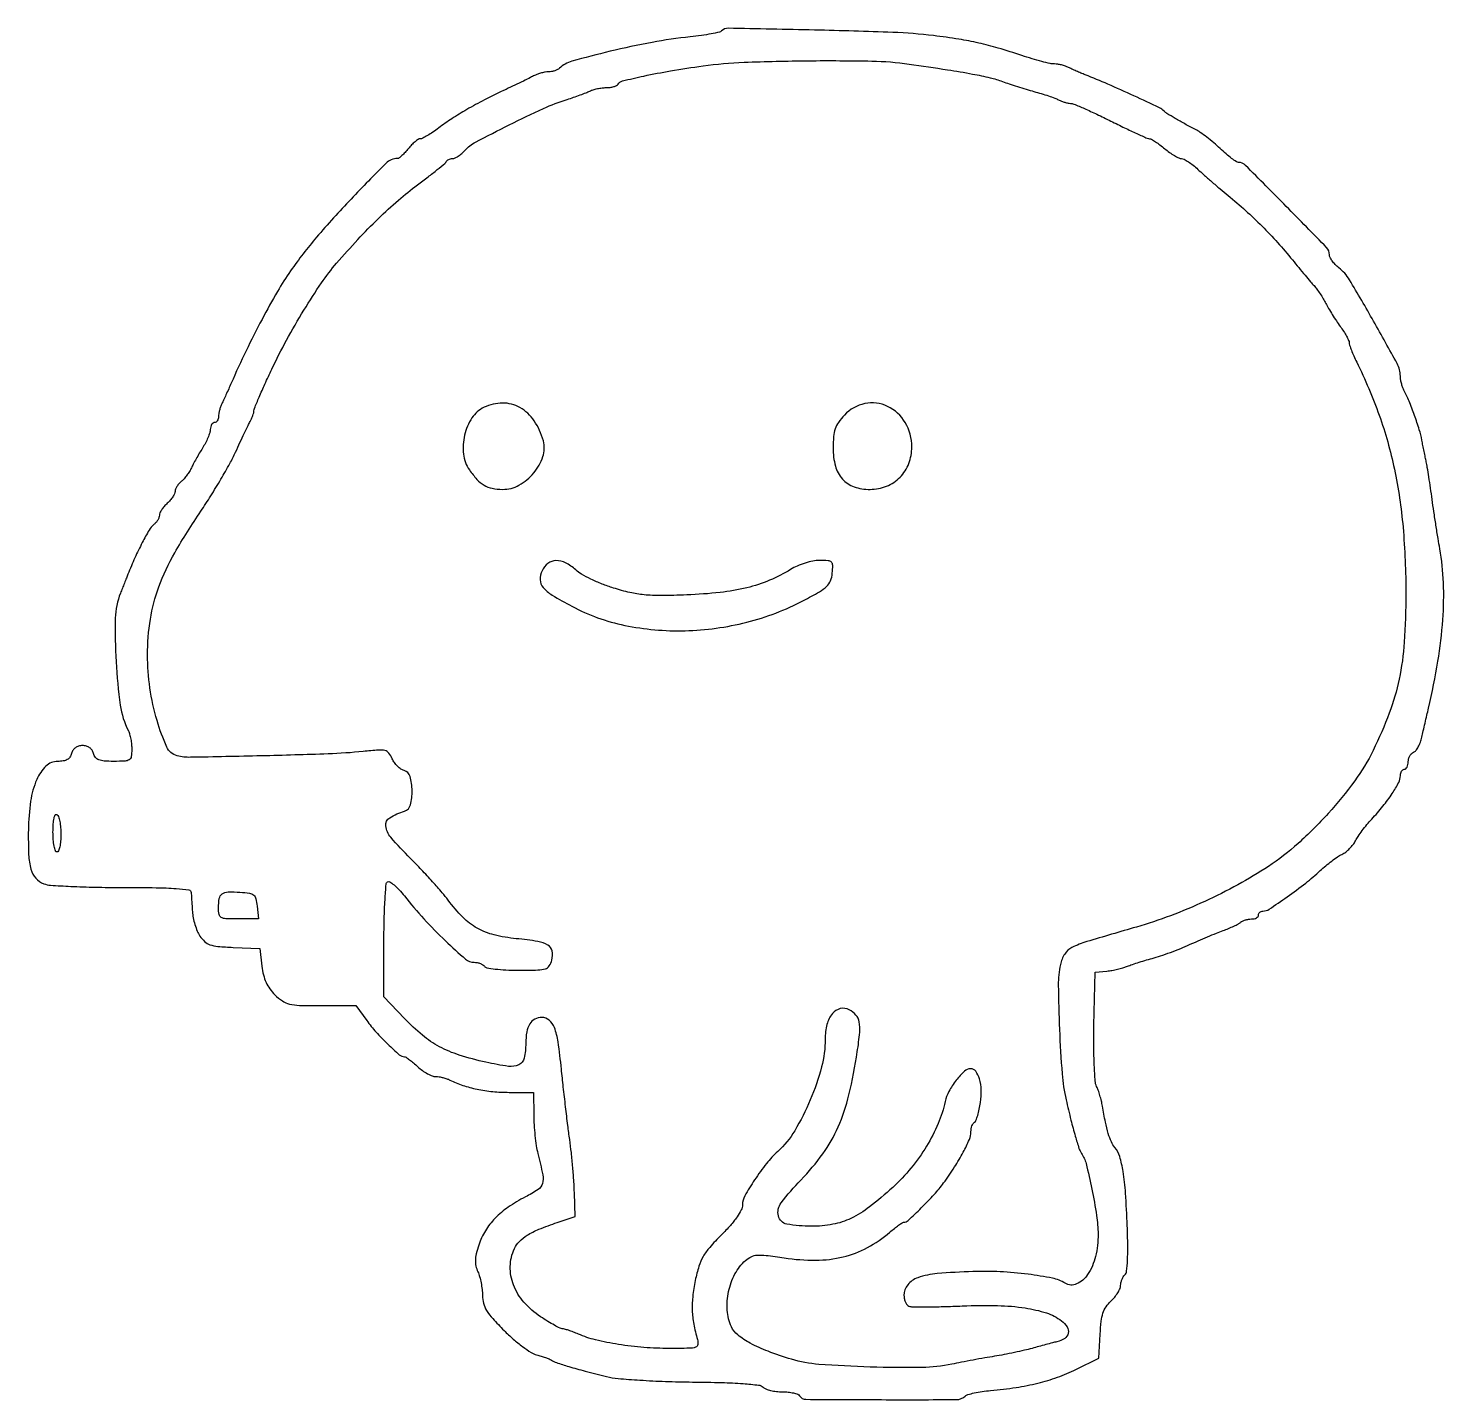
# Model space of a CAD drawing. Extents: x 38 to 397, y 44 to 392.
import ezdxf

# ---------------------------------------------------------------- set-up
doc = ezdxf.new("R2010")
doc.units = 0

msp = doc.modelspace()

# ---------------------------------------------------------------- linework, layer by layer
for points in [[(213.705304, 391.371971, -0.143774), (213.141506, 391.064108, -0.007377), (211.081692, 390.647714, -0.011248), (208.583479, 390.238875, -0.007883), (205.753751, 389.88631, 0.018478), (196.053294, 388.468404, 0.013497), (185.399803, 386.207881, 0.009084), (175.718458, 383.692008, 0.12191), (172.55, 381.898702, -0.074253), (172.056086, 381.55392, -0.036712), (171.346327, 381.263994, -0.035412), (170.5505, 381.066189, -0.043232), (169.786431, 381, 0.039953), (168.966203, 380.934354, 0.02301), (167.995522, 380.731779, 0.022881), (167.033364, 380.436775, 0.035227), (166.236431, 380.086906, -0.006496), (165.238921, 379.578802, -0.001212), (163.394452, 378.674813, -0.001298), (161.233012, 377.628895, -0.001185), (159, 376.561997, 0.007257), (153.52931, 373.866116, 0.012176), (149.024854, 371.424448, 0.014227), (145.222873, 369.095912, 0.018779), (141.905609, 366.75, -0.013402), (140.449994, 365.696958, -0.016997), (139.048931, 364.807813, -0.015107), (137.844797, 364.14798, -0.118316), (137.228189, 364, 0.14186), (136.685326, 363.842815, 0.030764), (135.885641, 363.265625, 0.02975), (135.010997, 362.457029, 0.024659), (134.17866, 361.5, -0.017154), (133.37089, 360.542579, -0.022862), (132.570016, 359.734375, -0.02108), (131.863691, 359.136925, -0.166496), (131.463893, 359, 0.198135), (128.524792, 357.78773, 0.006818), (119.655992, 348.728057, 0.013652), (110.901442, 339.020288, 0.024237), (104.31543, 330.5, 0.021132), (100.983474, 325.270959, 0.009643), (97.058582, 318.184219, 0.00915), (93.007512, 310.173433, 0.009082), (89.24182, 302, -0.0019), (88.591167, 300.532658, -0.001711), (87.906424, 299.018048, -0.001713), (87.283167, 297.664218, -0.005421), (86.852862, 296.763569, 0.028965), (86.526224, 295.988047, 0.021025), (86.250528, 295.092603, 0.021353), (86.060424, 294.21759, 0.042835), (86, 293.513569, -0.064244), (85.925341, 292.934903, -0.081991), (85.70625, 292.444611, -0.098698), (85.381359, 292.116595, -0.149454), (85, 292, 0.167089), (84.612696, 291.866854, 0.089864), (84.27228, 291.485937, 0.072381), (84.029036, 290.919406, 0.054881), (83.926912, 290.25, -0.067193), (83.771465, 289.375535, -0.021442), (83.313624, 288.132812, -0.020965), (82.679003, 286.777019, -0.021934), (81.941759, 285.5, 0.007898), (81.142957, 284.201898, 0.006349), (80.323854, 282.781678, 0.006423), (79.600326, 281.449683, 0.016275), (79.119023, 280.458903, -0.033663), (78.653789, 279.580261, -0.021624), (78.004634, 278.626294, -0.021728), (77.284743, 277.743666, -0.037625), (76.604176, 277.086458, 0.040567), (75.99037, 276.48671, 0.038782), (75.471227, 275.787065, 0.041332), (75.112883, 275.095758, 0.099226), (75, 274.532543, -0.111796), (74.865827, 273.939965, -0.034438), (74.4125, 273.137424, -0.032529), (73.765408, 272.282795, -0.030542), (73, 271.5, 0.030542), (72.234592, 270.717205, 0.032529), (71.5875, 269.862576, 0.034438), (71.134173, 269.060035, 0.111796), (71, 268.467457, -0.092294), (70.896706, 267.91263, -0.042674), (70.574072, 267.25053, -0.04033), (70.104823, 266.592316, -0.044558), (69.550033, 266.041524, 0.08725), (68.404797, 264.692875, 0.012704), (66.659111, 261.531678, 0.014146), (64.789061, 257.668783, 0.012088), (63.034454, 253.5, -0.000814), (62.654365, 252.536764, -0.00036), (62.149419, 251.265866, -0.000357), (61.61249, 249.920098, -0.000481), (61.124512, 248.702947, 0.089745), (59.814584, 242.346958, 0.020344), (59.99643, 231.291163, 0.020732), (61.088559, 220.249352, 0.082122), (63.122756, 213.763569, -0.050294), (63.460026, 212.886984, -0.021045), (63.742309, 211.651978, -0.020567), (63.935655, 210.294674, -0.025097), (64, 209.013569, -0.036198), (63.868355, 207.197566, -0.21457), (63.368922, 206.414008, -0.134334), (62.299364, 206.067225, -0.011617), (59.40638, 206, -0.016645), (56.973369, 206.081016, -0.076662), (55.601056, 206.387311, -0.134863), (54.786345, 206.994824, -0.101895), (54.289749, 208, 0.081932), (53.91687, 208.836602, 0.091765), (53.306163, 209.471735, 0.087793), (52.484601, 209.865407, 0.068033), (51.5, 210, 0.068033), (50.515399, 209.865407, 0.087793), (49.693837, 209.471735, 0.091765), (49.08313, 208.836602, 0.081932), (48.710251, 208, -0.085968), (48.292248, 207.082016, -0.113899), (47.619589, 206.461414, -0.090817), (46.619217, 206.110683, -0.039038), (45.203746, 206, 0.195292), (42.211615, 204.784981, 0.098769), (39.867597, 201.3766, 0.065755), (38.329691, 195.909539, 0.031617), (37.748908, 188.636366, 0.013672), (37.817806, 182.299123, 0.059912), (38.405543, 178.607773, 0.110123), (39.628514, 176.352755, 0.123415), (41.650669, 174.942716, 0.074458), (43.361019, 174.569791, 0.004684), (48.523339, 174.276923, 0.006818), (54.706108, 174.068693, 0.005007), (61.5651, 174, -0.003242), (70.211327, 173.943929, -0.014575), (75.264171, 173.730991, -0.016323), (78.477112, 173.395932, -0.357616), (79.075679, 172.75, 0.000188), (79.118456, 172.047828, 0.000038), (79.194791, 170.80408, 0.00004), (79.283764, 169.358145, 0.000038), (79.374894, 167.880909, 0.035169), (79.583958, 166.306263, 0.024361), (80.030319, 164.565565, 0.024653), (80.626534, 162.927272, 0.045461), (81.292226, 161.676758, 0.062591), (82.491605, 160.267341, 0.103408), (83.831451, 159.47394, 0.060678), (85.851882, 159.048914, 0.010595), (89.743011, 158.795849), (96.5, 158.5), (97.027376, 154, 0.032575), (97.430432, 151.807322, 0.044958), (98.091484, 149.91919, 0.047462), (99.045231, 148.259138, 0.043112), (100.322831, 146.75, 0.046195), (102.218287, 145.186259, 0.091776), (103.994375, 144.404939, 0.051132), (106.543523, 144.073703, 0.00676), (111.994563, 144), (120.898217, 144), (123.626402, 140.25, 0.025797), (126.016434, 137.297712, 0.017962), (128.996044, 134.212837, 0.01207), (131.906862, 131.540582, 0.171673), (133.198478, 131.026901, -0.138712), (133.603534, 130.89529, -0.01247), (134.484182, 130.273527, -0.015464), (135.51036, 129.459491, -0.011466), (136.594501, 128.5, 0.030987), (137.764519, 127.54325, 0.030628), (139.048233, 126.734375, 0.032146), (140.257091, 126.170054, 0.093391), (141.159592, 126, -0.037515), (142.000657, 125.936805, -0.022197), (142.988623, 125.742309, -0.022134), (143.96292, 125.458949, -0.035142), (144.763569, 125.122756, 0.036563), (147.993476, 123.777287, 0.029288), (151.632827, 122.797242, 0.02751), (155.602043, 122.199447, 0.023624), (159.820998, 122), (166, 122), (166.023857, 116.25, 0.01454), (166.10676, 113.755869, 0.010859), (166.33768, 111.014063, 0.010999), (166.668506, 108.438293, 0.024461), (167.05869, 106.5, -0.01078), (168.310841, 101.05417, -0.121235), (168.229708, 98.85348, -0.178224), (167.111262, 97.322357, -0.029544), (163.903788, 95.451246, 0.032785), (159.547034, 92.871732, 0.050241), (156.195491, 90.045816, 0.056084), (153.741927, 86.870249, 0.057212), (152.074831, 83.24942, 0.019716), (151.436999, 81.012431, 0.050984), (151.209003, 79.351923, 0.064456), (151.343982, 77.922688, 0.051202), (151.839749, 76.452367, -0.038944), (152.285027, 75.231299, -0.020031), (152.659176, 73.646003, -0.019783), (152.915477, 71.97452, -0.028155), (153, 70.474686, 0.0662), (153.267914, 68.460035, 0.072041), (154.05199, 66.647351, 0.046404), (155.611419, 64.573825, 0.011959), (158.503588, 61.539891, 0.017202), (160.812143, 59.384943, 0.018818), (163.197255, 57.460271, 0.018607), (165.348434, 55.975506, 0.083301), (166.753588, 55.380264, -0.013603), (167.87838, 55.079018, -0.013536), (168.986991, 54.716603, -0.013497), (169.937482, 54.34792, -0.050423), (170.5, 54.042239, 0.069531), (171.792536, 53.402347, 0.007986), (174.895673, 52.425809, 0.00818), (179.063512, 51.260877, 0.003817), (184.5, 49.881077, 0.037574), (187.42252, 49.392004, 0.006682), (192.953698, 48.963405, 0.007174), (199.47927, 48.639331, 0.006326), (206.291091, 48.485213, -0.004451), (213.776069, 48.343948, -0.011496), (219.171915, 48.069799, -0.009534), (223.110505, 47.703155, -0.169986), (224.241091, 47.158909, 0.107313), (224.936037, 46.71191, 0.031393), (226.158484, 46.34043, 0.029967), (227.623859, 46.085366, 0.028112), (229.140983, 46, -0.024793), (230.618577, 45.926688, -0.0316), (231.9646, 45.70625, -0.032932), (233.027979, 45.387363, -0.166523), (233.5, 45, 0.257996), (235.113111, 44.092939, 0.001292), (254.324536, 44.003087, 0.001569), (273.353526, 44.022996, 0.192531), (275.55, 44.912013, -0.122517), (276.217263, 45.295109, -0.015585), (277.836563, 45.702026, -0.017502), (279.824402, 46.063807, -0.013741), (282, 46.32072, 0.015039), (288.457283, 47.100254, 0.023047), (293.984344, 48.199379, 0.02551), (298.93849, 49.696095, 0.02645), (303.653337, 51.674458), (309.5, 54.5), (309.794272, 60.617278, -0.015571), (310.053522, 63.883488, -0.051341), (310.509516, 65.992461, -0.071089), (311.288377, 67.574544, -0.054353), (312.544272, 69.041592, 0.031819), (313.484056, 70.044349, 0.032807), (314.27863, 71.148481, 0.034729), (314.833497, 72.191856, 0.105219), (315, 72.974314, -0.055456), (315.077915, 73.674648, -0.038738), (315.312213, 74.434668, -0.039128), (315.655713, 75.137338, -0.063208), (316.062854, 75.662854, 0.171606), (316.516857, 76.613619, 0.013965), (316.734379, 79.408601, 0.01527), (316.806698, 83.174101, 0.006889), (316.682651, 88.112854, 0.007124), (316.241195, 96.412844, 0.022722), (315.616543, 101.925895, 0.033709), (314.753479, 105.685516, 0.100526), (313.508765, 108, -0.071488), (312.637803, 109.417169, -0.029502), (311.865082, 111.538321, -0.021809), (311.127958, 114.464734, -0.008887), (310.37126, 118.5, 0.017045), (310.106496, 119.794935, 0.012641), (309.729469, 121.20625, 0.01281), (309.305267, 122.521699, 0.027958), (308.89916, 123.5, -0.094874), (308.530873, 124.883377, -0.006761), (308.300985, 128.878125, -0.009327), (308.17934, 133.683309, -0.006899), (308.217302, 139), (308.5, 152.5), (311.5, 152.785269, 0.018382), (312.794972, 152.956633, 0.013772), (314.20625, 153.236648, 0.013969), (315.521805, 153.574453, 0.030736), (316.5, 153.921287, -0.018031), (317.564359, 154.329379, -0.005225), (319.234375, 154.882102, -0.005246), (321.130471, 155.465892, -0.005579), (323, 155.997479, 0.014262), (325.081711, 156.628667, 0.007382), (327.646875, 157.529376, 0.007333), (330.25793, 158.533441, 0.011046), (332.5, 159.49161, -0.004312), (334.670457, 160.453945, -0.003301), (337.059375, 161.469908, -0.003337), (339.308488, 162.391349, -0.00788), (341, 163.040424, 0.011214), (342.409614, 163.592137, 0.012269), (343.750938, 164.191183, 0.01177), (344.870653, 164.757294, 0.058119), (345.45, 165.160276, -0.072339), (345.94249, 165.482541, -0.034675), (346.649688, 165.753331, -0.033466), (347.441133, 165.938188, -0.040659), (348.2, 166, 0.053595), (348.888633, 166.074027, 0.073362), (349.47125, 166.29375, 0.093122), (349.862375, 166.618409, 0.17482), (350, 167, -0.110826), (350.08561, 167.38149, -0.099999), (350.327832, 167.70625, -0.094786), (350.689912, 167.924087, -0.088381), (351.116023, 168, 0.14804), (352.674715, 168.471837, 0.006866), (357.282143, 171.634924, 0.012393), (361.960123, 175.11889, 0.021069), (365.668458, 178.287362, -0.01456), (367.051012, 179.500121, -0.012177), (368.585283, 180.707182, -0.012356), (370.042959, 181.742415, -0.032595), (371.14875, 182.386841, 0.049441), (372.118222, 182.996396, 0.031337), (373.120052, 183.879948, 0.031337), (374.003604, 184.881778, 0.049441), (374.613159, 185.85125, -0.032855), (375.258335, 186.957006, -0.012434), (376.296213, 188.414717, -0.012253), (377.507012, 189.948985, -0.014633), (378.724197, 191.331542, 0.018224), (381.585169, 194.62864, 0.024232), (383.922266, 197.835404, 0.025006), (385.564394, 200.629478, 0.120919), (386, 202.40437, -0.060788), (386.074457, 203.01454, -0.079411), (386.29375, 203.531284, -0.097358), (386.6186, 203.877247, -0.15696), (387, 204, 0.182536), (387.381715, 204.144157, 0.0909), (387.70625, 204.556072, 0.070807), (387.926137, 205.168668, 0.050854), (388, 205.893011, -0.066146), (388.101335, 206.655652, -0.062119), (388.398857, 207.383006, -0.066515), (388.838498, 207.967131, -0.106996), (389.35781, 208.307063, 0.136734), (389.931098, 208.73229, 0.040445), (390.535587, 209.654983, 0.037276), (391.075404, 210.848952, 0.032611), (391.460551, 212.164052, -0.000835), (391.812422, 213.727529, -0.000423), (392.260433, 215.695065, -0.00042), (392.726353, 217.725436, -0.000627), (393.137484, 219.5, 0.015707), (395.524923, 231.430426, 0.023822), (396.775102, 241.934893, 0.0271), (396.931591, 251.341417, 0.03484), (396.006267, 259.939805, -0.003901), (395.557681, 262.567986, -0.001911), (395.0251, 265.922943, -0.001895), (394.498081, 269.414284, -0.002751), (394.06158, 272.5, 0.002501), (393.658003, 275.363285, 0.002621), (393.231801, 278.178125, 0.002513), (392.83886, 280.604717, 0.011644), (392.572182, 282, -0.002184), (392.325124, 283.17194, -0.001112), (392.024333, 284.646875, -0.001105), (391.720895, 286.169245, -0.001656), (391.46328, 287.5, 0.028128), (390.79635, 290.177152, 0.010958), (389.58778, 293.796162, 0.011087), (388.191099, 297.435984, 0.022106), (386.897344, 300.236431, -0.034412), (386.553519, 301.03146, -0.022504), (386.263595, 301.987706, -0.022647), (386.064449, 302.949872, -0.039723), (386, 303.759824, 0.125079), (385.192587, 306.936953, 0.004741), (379.202351, 317.71651, 0.005839), (373.088084, 328.19099, 0.091311), (370.357487, 331.290761, -0.034195), (369.455339, 332.106072, -0.036349), (368.692512, 333.021189, -0.039033), (368.160937, 333.899613, -0.117073), (368, 334.577529, 0.195135), (367.26013, 336.401127, 0.001859), (357.021242, 346.864107, 0.001835), (346.69753, 357.259012, 0.198852), (344.908036, 358, -0.151942), (344.377892, 358.16491, -0.011961), (343.167768, 359.041822, -0.0154), (341.755453, 360.188104, -0.011159), (340.25232, 361.546629, 0.013411), (338.632343, 362.997553, 0.011808), (336.867869, 364.424324, 0.011948), (335.215102, 365.635615, 0.034695), (334, 366.362664, -0.006834), (331.314226, 367.772897, -0.00814), (328.821741, 369.178409, -0.006218), (326.7438, 370.430121, -0.069051), (326, 371.047122, 0.097977), (324.834212, 371.906145, 0.002108), (318.372878, 374.912508, 0.005458), (311.738695, 377.878017, 0.008714), (306, 380.250467, -0.005814), (304.915862, 380.691317, -0.004274), (303.724298, 381.204101, -0.004319), (302.605149, 381.708689, -0.009594), (301.763569, 382.116671, 0.035011), (300.964247, 382.455178, 0.022256), (299.994243, 382.740522, 0.022338), (299.012407, 382.93641, 0.038083), (298.178725, 383, -0.05518), (297.100874, 383.119314, -0.008348), (294.988831, 383.62988, -0.009273), (292.506801, 384.323301, -0.0079), (289.915156, 385.144273, 0.008808), (283.908788, 387.034959, 0.016518), (278.982018, 388.315623, 0.016239), (273.926156, 389.281692, 0.008199), (267.5, 390.186828, 0.021736), (257.171617, 391.015598, 0.003645), (237.31533, 391.597887, 0.000729), (215.385108, 392.049037, 0.203884)], [(261.307371, 382.972013, -0.002468), (271.0575, 381.529358, -0.008266), (277.426743, 380.446754, -0.0123), (281.873657, 379.501276, -0.032011), (285, 378.540713, 0.009333), (286.661146, 377.946688, 0.004597), (288.79375, 377.250431, 0.004559), (291.021728, 376.567919, 0.006629), (293, 376.010001, -0.00807), (294.850174, 375.482451, -0.007994), (296.688202, 374.893899, -0.007887), (298.279309, 374.328103, -0.030486), (299.236431, 373.902536, 0.025823), (299.994445, 373.557003, 0.02113), (300.836121, 373.26512, 0.021632), (301.634632, 373.062672, 0.051306), (302.243791, 373, -0.098839), (303.085342, 372.832003, -0.004563), (305.782972, 371.681271, -0.007427), (308.969824, 370.230576, -0.005247), (312.50736, 368.51071, 0.003456), (316.015358, 366.789636, 0.005149), (319.109757, 365.337002, 0.002355), (321.758979, 364.141538, 0.102019), (322.355644, 364.01071, -0.128231), (322.845105, 363.876518, -0.014499), (323.832698, 363.268771, -0.016803), (324.982042, 362.458175, -0.012914), (326.182369, 361.5, 0.019334), (327.413365, 360.542955, 0.022516), (328.655215, 359.734375, 0.022253), (329.753052, 359.152135, 0.111239), (330.428411, 359, -0.122484), (331.098873, 358.833256, -0.023763), (332.180502, 358.192187, -0.023973), (333.399117, 357.302781, -0.020145), (334.602605, 356.25, 0.008096), (336.045388, 354.925194, 0.003293), (338.049811, 353.167112, 0.003257), (340.229962, 351.304854, 0.004145), (342.266508, 349.616764, -0.01252), (346.698433, 345.816146, -0.012996), (350.878417, 341.844121, -0.01303), (354.836144, 337.670506, -0.01274), (358.601805, 333.265589, 0.001929), (360.200498, 331.311507, 0.001962), (361.805249, 329.380871, 0.001905), (363.213424, 327.713139, 0.008102), (364.075096, 326.733121, -0.025308), (364.789328, 325.862119, -0.012262), (365.616837, 324.682408, -0.012127), (366.420575, 323.408718, -0.017076), (367.06973, 322.233121, 0.015155), (367.763356, 320.965501, 0.00745), (368.718058, 319.393877, 0.007384), (369.758893, 317.789713, 0.010665), (370.729676, 316.405609, -0.015009), (371.598922, 315.143084, -0.018232), (372.333092, 313.908495, -0.017017), (372.870643, 312.839687, -0.108414), (373, 312.25011, 0.081987), (373.102606, 311.628568, 0.010859), (373.559995, 310.37138, 0.012347), (374.176419, 308.894255, 0.010076), (374.906366, 307.344501, -0.02985), (380.627678, 293.836983, -0.033004), (384.479282, 280.185412, -0.030969), (386.668152, 265.411315, -0.021333), (387.387429, 248.5, -0.016646), (386.978369, 236.272961, -0.034891), (385.684565, 226.852541, -0.038294), (383.191319, 218.272286, -0.0247), (379.07499, 208.768532, -0.043115), (374.417131, 201.073289, -0.026019), (367.688468, 192.795006, -0.025835), (360.02525, 185.143875, -0.038108), (352.5, 179.342335, -0.019892), (344.753024, 174.690023, -0.017611), (336.34407, 170.462762, -0.017574), (327.63804, 166.82851, -0.019555), (319, 163.954426, 0.002164), (306.40048, 160.243559, 0.04194), (302.617259, 158.7562, 0.138657), (300.793277, 157.110796, 0.086211), (299.692169, 154.426497, 0.057602), (299.15847, 149.222416, 0.007362), (299.469266, 137.966799, 0.008563), (300.140054, 126.698097, 0.037352), (301.14622, 120.096682, 0.004584), (302.379531, 114.947567, 0.008962), (303.473057, 110.872717, 0.00852), (304.418745, 107.784373, 0.073819), (305.057577, 106.5, -0.092023), (306.231419, 103.909089, -0.009847), (307.692236, 97.442537, -0.012924), (308.88244, 90.774521, -0.035436), (309.264203, 86.009349, -0.060937), (308.622815, 80.338395, -0.089095), (306.61506, 75.744951, -0.138261), (303.830083, 73.369392, -0.251357), (300.923826, 73.547078, 0.089362), (297.683484, 74.823773, 0.01776), (291.511043, 75.829731, 0.018987), (284.41118, 76.456625, 0.020821), (277.5, 76.515108, 0.01238), (268.456114, 75.99058, 0.062676), (263.521622, 74.949763, 0.138824), (260.966722, 73.168081, 0.173191), (260, 70.460889, 0.05082), (260.092775, 69.550473, 0.056376), (260.367188, 68.710441, 0.064087), (260.771253, 68.060722, 0.137299), (261.25, 67.723592, 0.083601), (262.160077, 67.563783, 0.00294), (265.746014, 67.559719, 0.005386), (269.99676, 67.625692, 0.003734), (274.800261, 67.787916, -0.015591), (283.768816, 67.878039, -0.031963), (290.769796, 67.281271, -0.041399), (296.138393, 66.01467, -0.083142), (299.988939, 64.008343, -0.090315), (301.421631, 62.453103, -0.197225), (301.698539, 60.885256, -0.194537), (300.793646, 59.559483, -0.087939), (298.832145, 58.701856, 0.00411), (297.663841, 58.409782, 0.001489), (296.010068, 57.976611, 0.001476), (294.202384, 57.491653, 0.001758), (292.5, 57.023119, -0.010925), (290.578515, 56.531993, -0.005043), (288.059375, 55.973144, -0.004992), (285.398099, 55.43856, -0.006906), (283, 55.015933, 0.003634), (280.504776, 54.593002, 0.002156), (277.535882, 54.054348, 0.002157), (274.578863, 53.491463, 0.003713), (272.122152, 52.993859, -0.048964), (264.567387, 52.16389, -0.010675), (251.454506, 52.29211, -0.010286), (238.389736, 52.968125, -0.055543), (231.410772, 54.261463, -0.016927), (225.498494, 56.273777, -0.033377), (220.987529, 58.335188, -0.042623), (217.8164, 60.415376, -0.119948), (216.188188, 62.486317, -0.090753), (215.131584, 66.68528, -0.069009), (215.474983, 71.427174, -0.068894), (217.097538, 75.904667, -0.089753), (219.780067, 79.330854, -0.070308), (221.224173, 80.291769, -0.095397), (222.735647, 80.688236, -0.047656), (224.978289, 80.623331, -0.006566), (229.608688, 79.983525, 0.038747), (237.618887, 79.397884, 0.05856), (244.552584, 80.244216, 0.063141), (250.71304, 82.595164, 0.055162), (256.405539, 86.497041, -0.00897), (257.561843, 87.457541, -0.012511), (258.632199, 88.271571, -0.008951), (259.545504, 88.906206, -0.138466), (259.905539, 89.023203, 0.178968), (261.072498, 89.507253, 0.007388), (264.402889, 92.68633, 0.013817), (267.677571, 96.08901, 0.027118), (270.052718, 99, 0.014458), (272.832895, 103.053002, 0.020371), (275.053883, 106.829862, 0.021116), (276.594606, 110.030627, 0.101951), (277, 111.998143, -0.042916), (277.065455, 112.759325, -0.044403), (277.259855, 113.489192, -0.048542), (277.545014, 114.085502, -0.119096), (277.884612, 114.428686, 0.160955), (278.266429, 114.883794, 0.019612), (278.706461, 116.129109, 0.021635), (279.118602, 117.696196, 0.016267), (279.440175, 119.449625, 0.045037), (279.627052, 122.622129, 0.064029), (279.18015, 125.408038, 0.086366), (278.227177, 127.335133, 0.239224), (276.917067, 128, 0.193138), (275.352054, 127.372047, 0.036836), (273.257214, 125.049991, 0.039286), (271.400763, 122.227725, 0.073434), (270.448041, 119.670985, -0.048337), (268.672009, 114.062643, -0.036317), (265.704913, 108.305686, -0.03489), (261.780189, 102.787655, -0.035266), (257.139302, 97.890067, -0.020355), (251.244513, 92.91388, -0.053377), (246.541192, 90.005982, -0.065705), (241.94111, 88.502639, -0.046194), (236.512171, 88, -0.045141), (230.265076, 88.565155, -0.299689), (228.112385, 90.622625, -0.224057), (228.849188, 93.993999, -0.028866), (233.818658, 99.732386, 0.037702), (239.40327, 106.41593, 0.051546), (243.282593, 113.227723, 0.045014), (246.025937, 121.376918, 0.021172), (248.15289, 132.293942, 0.012886), (248.770764, 137.238769, 0.072775), (248.646831, 139.887471, 0.134008), (247.804122, 141.594896, 0.088856), (246.079405, 142.957504, 0.183502), (243.835613, 143.247271, 0.164185), (241.838213, 141.995, 0.110392), (240.460298, 139.251443, 0.061463), (240, 135.521054, -0.065103), (239.07325, 128.433683, -0.034821), (236.209566, 120.063909, -0.034873), (232.258757, 112.266759, -0.072712), (227.965836, 107, 0.039122), (225.1024, 103.931511, 0.021706), (222.08729, 99.78955, 0.017947), (219.582355, 95.703329, 0.129224), (219, 93.487681, -0.116702), (218.684569, 92.154647, -0.035848), (217.620877, 90.365448, -0.029271), (215.949843, 88.241268, -0.015699), (213.659304, 85.814277, 0.015593), (210.68482, 82.663937, 0.051081), (209.014883, 80.341717, 0.056712), (207.942682, 77.861673, 0.022584), (207.025948, 74.26549, 0.023121), (206.374986, 70.185312, 0.037194), (206.242582, 66.667776, 0.037557), (206.632618, 63.193918, 0.02416), (207.577711, 59.25, -0.107098), (207.667781, 57.967707, -0.288286), (207.101004, 57.301062, -0.072286), (205.495103, 57.041048, -0.004049), (200.426827, 57, -0.019896), (193.992885, 57.256116, -0.019199), (187.522088, 58.023007, -0.020187), (181.705012, 59.182385, -0.042736), (177.348871, 60.638142, 0.009792), (176.074421, 61.159559, 0.011626), (174.850954, 61.599954, 0.010497), (173.807296, 61.924252, 0.070184), (173.270315, 62, -0.117603), (172.698867, 62.136293, -0.008769), (171.272739, 62.889289, -0.011767), (169.590648, 63.867788, -0.008656), (167.7724, 65.027366, -0.066795), (163.53414, 68.732751, -0.08815), (160.887214, 73.117208, -0.097461), (160.07086, 77.78925, -0.101901), (161.110272, 82.342675, -0.088214), (162.369683, 84.169805, -0.061326), (164.340601, 85.727516, -0.040902), (167.353436, 87.237408, -0.013487), (172, 88.964343), (176.5, 90.5), (176.349289, 96.5, 0.010577), (176.218162, 99.332133, 0.005152), (175.937125, 102.940625, 0.005108), (175.567515, 106.690648, 0.007357), (175.157814, 110, -0.003591), (174.683612, 113.607316, -0.001612), (174.109872, 118.353514, -0.001595), (173.535702, 123.373309, -0.002171), (173.051851, 127.905578, 0.010156), (172.204135, 134.801064, 0.055157), (171.263405, 138.442115, 0.125353), (169.954321, 140.305401, 0.179115), (168.077555, 141, 0.120019), (166.297308, 140.566427, 0.135334), (165.008412, 139.373317, 0.097638), (164.242086, 137.339121, 0.041429), (164, 134.422445, -0.054333), (163.594445, 130.701337, -0.231846), (162.241067, 129.002726, -0.146997), (159.579084, 128.599066, -0.01933), (153.892217, 129.634287, -0.022241), (147.113531, 131.46078, -0.04641), (142.082573, 133.590357, -0.049935), (137.764435, 136.500177, -0.030008), (133.25, 140.72905), (128, 146.274356), (128, 160.578161, -0.006082), (128.067193, 166.102316, -0.009528), (128.273247, 170.849099, -0.004168), (128.556512, 174.844841, -0.238925), (128.930203, 175.456863, -0.292375), (129.477572, 175.448477, -0.029962), (130.562349, 174.633846, -0.029906), (131.840604, 173.409603, -0.019114), (133.180203, 171.847799, 0.017829), (138.156918, 166.015334, 0.016891), (143.623998, 160.442607, 0.011271), (148.71967, 155.802438, 0.180963), (150.864192, 155, -0.045184), (151.681888, 154.925956, -0.045532), (152.470792, 154.70625, -0.049583), (153.119067, 154.38369, -0.114607), (153.5, 154, 0.215685), (154.08695, 153.604994, 0.012734), (156.263554, 153.29375, 0.017363), (158.959766, 153.072587, 0.011781), (162.039965, 153, 0.005395), (167.086751, 153.054453, 0.06765), (168.96774, 153.351587, 0.176637), (169.958911, 154.091768, 0.083642), (170.607732, 155.573216, 0.11008), (170.669121, 157.878164, 0.212331), (169.630373, 159.360917, 0.096671), (167.060728, 160.294573, 0.014543), (161.595732, 160.990627, -0.036037), (155.953217, 161.957131, -0.06845), (151.679234, 163.656156, -0.068529), (148.025809, 166.444492, -0.036197), (144.302642, 170.778871, 0.018817), (142.793895, 172.663982, 0.005608), (140.352554, 175.426265, 0.005616), (137.538711, 178.469527, 0.006044), (134.724399, 181.374371, -0.016585), (129.749505, 186.730732, -0.149421), (128.463215, 189.62135, -0.293701), (129.455672, 191.679543, -0.062695), (133.25, 193.396464, 0.26153), (134.73171, 194.957001, 0.065179), (135.160451, 198.582316, 0.065386), (134.641461, 202.185701, 0.266393), (133.121898, 203.678374, -0.087548), (132.319769, 204.046663, -0.044097), (131.460467, 204.760532, -0.041986), (130.678489, 205.678588, -0.048557), (130.103295, 206.672637, 0.061275), (129.230745, 208.096044, 0.164801), (128.245361, 208.730162, 0.079992), (126.635125, 208.868172, 0.0078), (122.731397, 208.516892, -0.017543), (113.838206, 207.891018, -0.003001), (96.894218, 207.396493, -0.001263), (78.911707, 207.025094, -0.067077), (75.5, 207.422045, -0.229334), (72.882177, 209.629934, -0.033524), (70.415466, 216.340639, -0.035153), (68.606905, 224.624556, -0.036184), (68, 233, -0.039629), (68.720759, 242.079636, -0.049103), (70.871339, 250.277287, -0.041419), (74.911947, 258.916541, -0.018867), (81.517762, 269.5, 0.008738), (84.053676, 273.385423, 0.007177), (86.628371, 277.61875, 0.00726), (88.882061, 281.577342, 0.019023), (90.3483, 284.5, -0.00214), (91.463813, 286.924449, -0.002402), (92.558387, 289.247577, -0.002204), (93.508379, 291.216594, -0.012892), (94.038948, 292.236431, 0.020672), (94.406807, 292.971206, 0.019921), (94.717691, 293.742862, 0.020306), (94.936421, 294.44364, 0.065578), (95, 294.926315, -0.098958), (95.132775, 295.590609, -0.002493), (96.334455, 298.436547, -0.005249), (97.802067, 301.767417, -0.003543), (99.542827, 305.53715, -0.01495), (103.27989, 312.901637, -0.012332), (107.687476, 320.5262, -0.012641), (112.14681, 327.4212, -0.027353), (115.987285, 332.430764, -0.010373), (121.34559, 338.424317, -0.012789), (126.595395, 343.775663, -0.013873), (131.670372, 348.424993, -0.01904), (136.5, 352.297372, 0.004387), (139.20645, 354.340063, 0.00648), (141.541667, 356.183566, 0.003244), (143.485102, 357.780094, 0.116039), (143.833333, 358.242425, -0.117737), (144.053348, 358.5325, -0.061096), (144.439368, 358.777462, -0.055626), (144.921041, 358.943676, -0.055343), (145.428346, 359, 0.110817), (146.038341, 359.136877, 0.034731), (146.860187, 359.597555, 0.032779), (147.733439, 360.255731, 0.030967), (148.530978, 361.034231, -0.087005), (151.27253, 363.169259, -0.006342), (159.813269, 367.565854, -0.009415), (168.507236, 371.700167, -0.030155), (174.5, 373.988529, 0.006651), (176.158768, 374.534137, 0.006275), (177.835077, 375.133963, 0.006252), (179.306408, 375.702411, 0.021656), (180.236431, 376.122756, -0.04345), (181.077083, 376.459452, -0.021946), (182.18381, 376.742309, -0.021617), (183.360601, 376.935977, -0.02998), (184.427414, 377, 0.032516), (185.406211, 377.063721, 0.037941), (186.317999, 377.254124, 0.041381), (187.045749, 377.531736, 0.143493), (187.416629, 377.865104, -0.196816), (188.5577, 378.694555, -0.006932), (193.978351, 379.941077, -0.011429), (200.760495, 381.240548, -0.006536), (209, 382.51431, -0.025652), (219.398124, 383.442338, -0.007243), (235.665901, 383.8204, -0.006954), (251.825986, 383.737046, -0.030733)], [(153.4202, 295.855451, 0.134726), (150.339391, 293.155525, 0.08861), (148.463783, 288.79958, 0.086993), (148.192462, 283.984157, 0.12215), (149.704109, 279.972506, 0.033114), (151.621883, 277.550158, 0.075957), (153.421868, 276.084695, 0.083683), (155.462548, 275.305582, 0.047262), (158.103977, 275.031803, 0.129942), (162.281393, 276.096744, 0.091461), (166.037996, 279.200125, 0.09413), (168.358573, 283.346707, 0.149462), (168.462616, 287.382082, 0.080307), (166.125634, 292.461382, 0.117108), (162.522438, 295.792289, 0.130015), (158.102441, 296.941716, 0.11237)], [(244.90121, 293.894245, 0.033316), (243.383258, 292.03527, 0.071183), (242.535617, 290.391167, 0.062556), (242.122355, 288.442202, 0.021002), (242, 285.530608, 0.065064), (242.597498, 280.958397, 0.117949), (244.378642, 277.656566, 0.128286), (247.337981, 275.691771, 0.084868), (251.386364, 275.031803, 0.092655), (255.581646, 275.849576, 0.104421), (259.000446, 278.115861, 0.103937), (261.222177, 281.580593, 0.091016), (262, 285.818214, 0.132948), (260.332177, 291.979816, 0.151352), (255.838569, 296.096752, 0.162476), (250.060275, 296.788331, 0.155336)], [(168.122874, 254.370334, 0.1153), (167.662618, 252.075557, 0.168565), (168.392943, 250.167964, 0.081917), (170.695752, 248.197828, 0.014077), (175.714578, 245.350318, 0.071331), (189.126815, 240.522667, 0.057168), (204.429965, 239.159038, 0.055594), (220.085185, 241.307946, 0.059153), (234.53708, 246.841149, 0.009517), (238.534333, 249.03969, 0.059474), (240.402329, 250.432509, 0.10885), (241.351455, 251.836505, 0.070487), (241.813358, 253.75, 0.023049), (241.913154, 255.743003, 0.200729), (241.581329, 256.545112, 0.179626), (240.75498, 256.920986, 0.017859), (238.543487, 257, 0.049447), (236.892097, 256.836287, 0.026958), (234.917502, 256.328869, 0.026459), (232.93089, 255.584866, 0.035624), (231.230128, 254.694096, -0.040141), (225.895311, 251.961041, -0.038341), (220.110739, 250.066156, -0.03266), (213.312505, 248.866843, -0.017764), (204.85237, 248.241378, -0.007282), (198.26197, 248.085106, -0.025762), (194.034754, 248.264316, -0.033379), (190.441502, 248.846458, -0.019594), (186.238231, 249.994056, -0.018329), (183.381016, 251.012368, -0.017427), (180.55667, 252.252932, -0.01768), (178.139568, 253.523848, -0.057122), (176.679505, 254.596361, 0.067503), (174.118048, 256.397567, 0.126792), (171.667969, 256.960466, 0.1577), (169.608763, 256.233827, 0.123425)], [(46, 187.440983, -0.021227), (45.927706, 185.738865, -0.03416), (45.70625, 184.304539, -0.037703), (45.388352, 183.26528, -0.308946), (45, 183, -0.323693), (44.610035, 183.282006, -0.030871), (44.29375, 184.486086, -0.03019), (44.072197, 186.119825, -0.018609), (44, 188.059017, -0.014995), (44.062207, 190.132763, -0.040398), (44.268876, 191.591614, -0.077973), (44.588375, 192.398291, -0.420328), (45, 192.5, -0.179846), (45.388891, 192.000298, -0.027581), (45.70625, 190.758975, -0.027868), (45.926887, 189.186816, -0.02093)], [(95.813358, 169.25), (96.126717, 166), (91.063358, 166, -0.009625), (87.863286, 166.061604, -0.118467), (86.696767, 166.389894, -0.223178), (86.154084, 167.14769, -0.04561), (86, 168.833333, -0.045134), (86.213563, 171.194397, -0.193039), (86.952353, 172.368089, -0.151396), (88.426502, 172.86825, -0.025019), (91.463721, 172.797055, -0.019268), (93.865427, 172.526946, -0.134193), (94.935717, 172.052422, -0.165648), (95.501165, 171.147247, -0.033497)]]:
    msp.add_lwpolyline(points, format="xyb", close=True)

doc.saveas('drawing.dxf')
